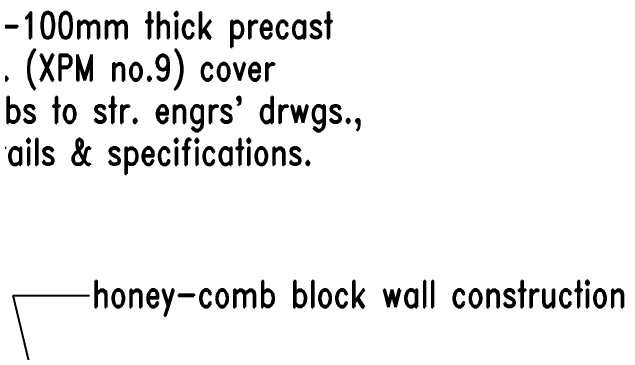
# Model space of a CAD drawing. Header units: inches. Extents: x 23 to 2032867, y 13 to 664695.
# Drawn here: x 1246951 to 1250781, y 503039 to 505178 of the extents above; entities that cross this region are included whole.
import ezdxf

# ---------------------------------------------------------------- set-up
doc = ezdxf.new("R2010")
doc.units = ezdxf.units.IN
doc.header["$MEASUREMENT"] = 0
doc.layers.add('TXT2', color=7, linetype='Continuous', lineweight=0)
doc.styles.add('TXT1', font='romand__.ttf', dxfattribs={"width": 0.8, "height": 100})

msp = doc.modelspace()

# ---------------------------------------------------------------- linework, layer by layer
for p, q in [((1246956.715, 503398.71), (1247435.967, 503398.71)), ((1247607.507, 500694.526), (1246956.715, 503398.71))]:
    msp.add_line(p, q)

# ---------------------------------------------------------------- texts
at = {"layer": 'TXT2', "style": 'TXT1', "width": 0.8}
for s, p in [('75-100mm thick precast', (1246640.11, 505013.844)), ('r.c. (XPM no.9) cover', (1246640.11, 504748.644)), ("slabs to str. engrs' drwgs.,", (1246640.11, 504483.444)), ('details & specifications.', (1246640.11, 504218.244)), ('honey-comb block wall construction', (1247450.57, 503326.573))]:
    msp.add_text(s, height=163.8, dxfattribs=at).set_placement(p)

doc.saveas('drawing.dxf')
